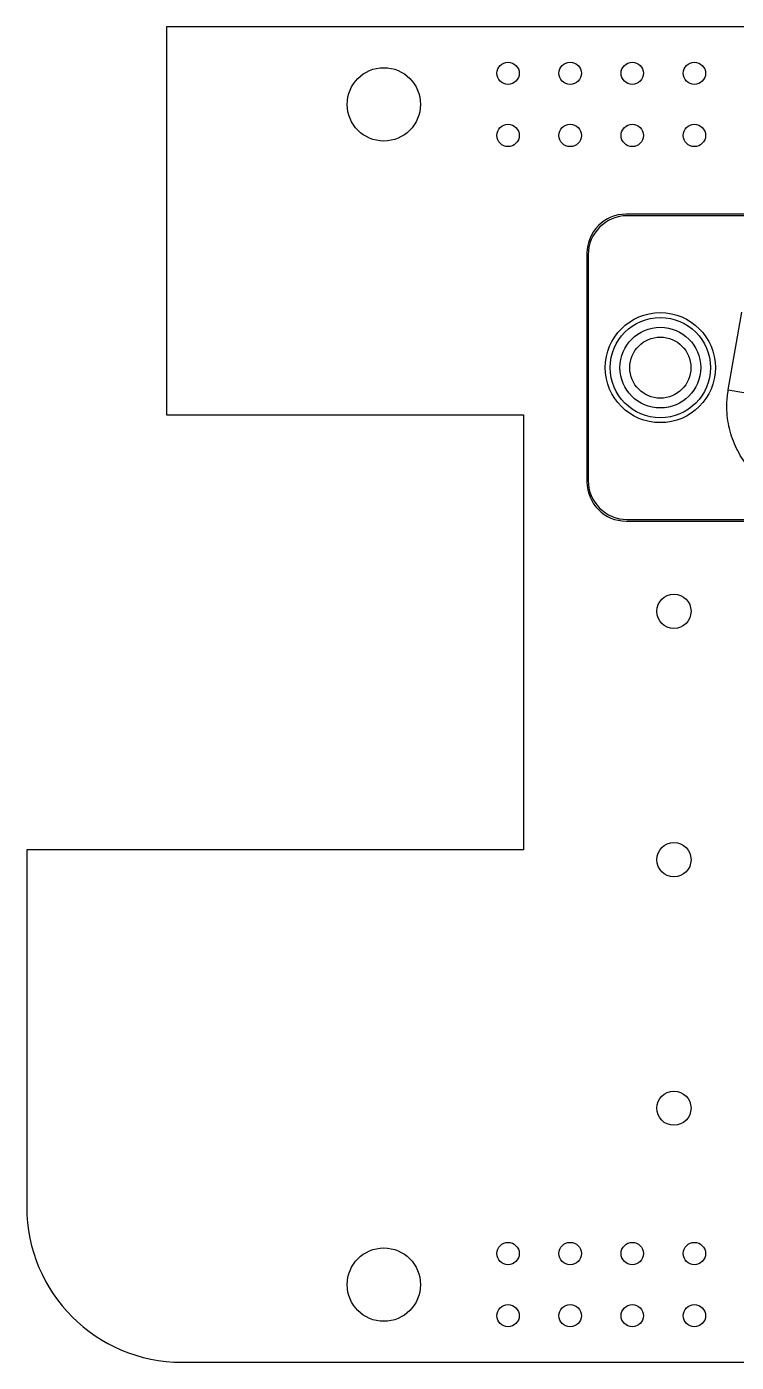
# Model space of a CAD drawing. Header units: millimetres. Extents: x 0 to 86.4, y 0 to 54.6.
# Drawn here: x 0 to 29, y 0 to 54.6 of the extents above; entities that cross this region are included whole.
import ezdxf

# ---------------------------------------------------------------- set-up
doc = ezdxf.new("R2010")
doc.units = ezdxf.units.MM

msp = doc.modelspace()

# ---------------------------------------------------------------- linework, layer by layer
at = {"color": 7, "linetype": 'Continuous', "lineweight": 25}
for p, q in [((5.715, 54.61), (5.715, 38.735)), ((73.66, 54.61), (5.715, 54.61)), ((74.352, 46.945), (24.512, 46.945)), ((74.302, 46.88), (24.562, 46.88)), ((22.912, 45.345), (22.912, 35.995)), ((22.962, 45.28), (22.962, 36.06)), ((28.692, 39.766), (29.251, 42.936)), ((28.692, 39.766), (29.972, 39.54)), ((5.715, 38.735), (20.32, 38.735)), ((20.32, 38.735), (20.32, 20.955)), ((24.562, 34.46), (74.302, 34.46)), ((24.512, 34.395), (74.352, 34.395)), ((20.32, 20.955), (0, 20.955)), ((0, 20.955), (0, 6.35)), ((6.35, 0), (73.66, 0))]:
    msp.add_line(p, q, dxfattribs=at)
for centre, radius in [((19.685, 52.705), 0.457), ((22.225, 52.705), 0.457), ((24.765, 52.705), 0.457), ((27.305, 52.705), 0.457), ((14.605, 51.435), 1.5), ((19.685, 50.165), 0.457), ((22.225, 50.165), 0.457), ((24.765, 50.165), 0.457), ((27.305, 50.165), 0.457), ((25.912, 40.67), 2.25), ((25.912, 40.67), 2.05), ((25.912, 40.67), 1.65), ((25.912, 40.67), 1.25), ((26.467, 30.709), 0.7), ((26.467, 20.549), 0.7), ((26.467, 10.389), 0.7), ((14.605, 3.175), 1.5), ((19.685, 4.445), 0.457), ((22.225, 4.445), 0.457), ((24.765, 4.445), 0.457), ((27.305, 4.445), 0.457), ((19.685, 1.905), 0.457), ((22.225, 1.905), 0.457), ((24.765, 1.905), 0.457), ((27.305, 1.905), 0.457)]:
    msp.add_circle(centre, radius, dxfattribs=at)
for centre, radius, start, end in [((24.512, 45.345), 1.6, 90, 180), ((24.562, 45.28), 1.6, 90, 180), ((24.562, 36.06), 1.6, 180, 270), ((24.512, 35.995), 1.6, 180, 270), ((6.35, 6.35), 6.35, 180.0039, 269.9961)]:
    msp.add_arc(centre, radius, start, end, dxfattribs=at)
msp.add_open_spline([(32.552, 35.165), (32.496, 35.166), (32.383, 35.167), (32.215, 35.179), (32.047, 35.197), (31.88, 35.222), (31.628, 35.272), (31.294, 35.364), (30.892, 35.525), (30.51, 35.73), (30.04, 36.053), (29.526, 36.546), (29.13, 37.138), (28.893, 37.657), (28.758, 38.069), (28.669, 38.493), (28.632, 38.874), (28.631, 39.206), (28.649, 39.488), (28.677, 39.673), (28.692, 39.766)], degree=3, knots=[0, 0, 0, 0, 0.02475, 0.049437, 0.074107, 0.098806, 0.12358, 0.186812, 0.250119, 0.313351, 0.376658, 0.500008, 0.623358, 0.68659, 0.749897, 0.813128, 0.876436, 0.917643, 0.95876, 1, 1, 1, 1], dxfattribs=at)

doc.saveas('drawing.dxf')
